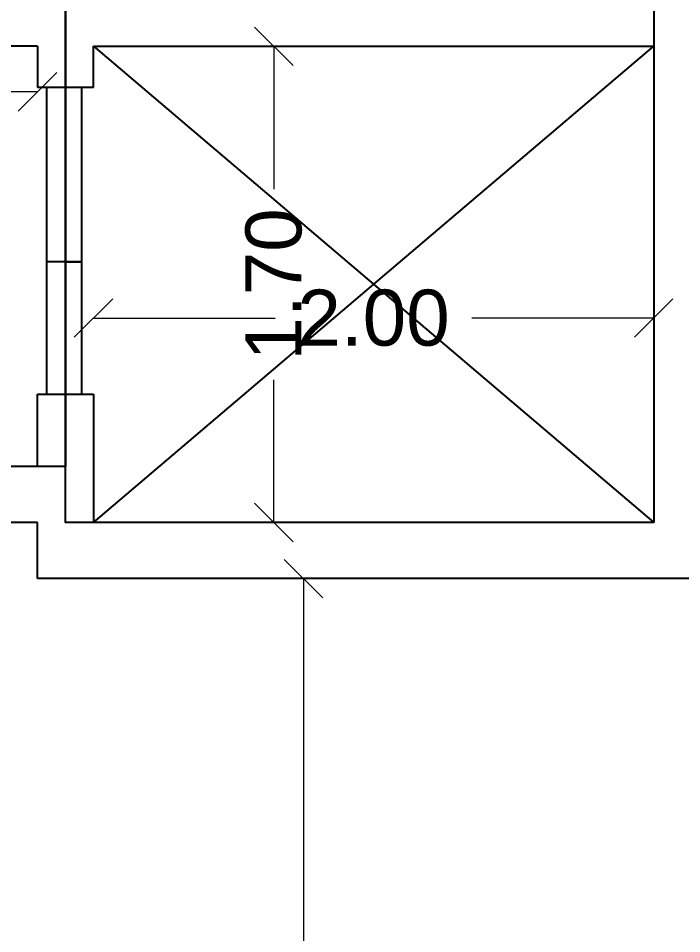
# Model space of a CAD drawing. Header units: metres. Extents: x -355 to 973, y -73 to 238.
# Drawn here: x 519.338 to 521.707, y 218.367 to 221.635 of the extents above; entities that cross this region are included whole.
import ezdxf

# ---------------------------------------------------------------- set-up
doc = ezdxf.new("R2010")
doc.units = ezdxf.units.M
doc.header["$LTSCALE"] = 3
doc.header["$MEASUREMENT"] = 0
for name, color, linetype in [('1', 1, 'Continuous'), ('D-Hatch', 3, 'Continuous'), ('khatchin', 7, 'Continuous')]:
    doc.layers.add(name, color=color, linetype=linetype)
doc.layers.add('alaem', color=230, linetype='Continuous', lineweight=5)
doc.styles.get("Standard").update_dxf_attribs({"font": 'arial.ttf'})
doc.dimstyles.new('ahmad', dxfattribs={"dimtxt": 0.2, "dimasz": 0.1375, "dimexe": 0, "dimexo": 0.0625, "dimgap": 0.09, "dimtad": 0, "dimzin": 0, "dimdsep": 46, "dimtxsty": 'Standard', "dimblk": 'OBLIQUE', "dimcen": 0.09, "dimclrd": 245, "dimclrt": 61, "dimadec": 0, "dimazin": 0, "dimtfac": 1, "dimtofl": 0, "dimtmove": 0, "dimatfit": 3, "dimldrblk": 'OBLIQUE', "dimfxl": 0, "dimfxlon": 1, "dimtolj": 1, "dimtzin": 0, "dimlwd": 13, "dimarcsym": 0})

# ---------------------------------------------------------------- blocks, each defined once
blk = doc.blocks.new('_Oblique')
at = {"color": 0, "linetype": 'ByBlock', "lineweight": -2}
blk.add_line((-0.5, -0.5), (0.5, 0.5), dxfattribs=at)
blk = doc.blocks.new('*D121')
at = {"layer": 'Defpoints', "color": 0, "transparency": 16777216}
for p in [(519.6066, 221.5348), (520.2504, 221.5348), (519.6066, 219.8348)]:
    blk.add_point(p, dxfattribs=at)
at = {"layer": 'khatchin', "color": 245, "lineweight": 13, "transparency": 16777216}
for p, q in [((520.2504, 221.5348), (520.2504, 221.0248)), ((520.2504, 219.8348), (520.2504, 220.3448))]:
    blk.add_line(p, q, dxfattribs=at)
at = {"layer": 'khatchin', "color": 245, "lineweight": 13, "transparency": 16777216, "xscale": 0.1375, "yscale": 0.1375, "zscale": 0.1375}
for p, rotation in [((520.2504, 221.5348), 90), ((520.2504, 219.8348), 270)]:
    blk.add_blockref('_Oblique', p, dxfattribs=dict(at, rotation=rotation))
at = {"layer": 'khatchin', "color": 61, "transparency": 16777216, "insert": (520.2504, 220.6848), "char_height": 0.2, "attachment_point": 5, "rotation": 90}
blk.add_mtext('\\A1;1.70', dxfattribs=at)
blk = doc.blocks.new('*D110')
at = {"layer": 'Defpoints', "color": 0, "transparency": 16777216}
for p in [(519.6066, 220.5735), (521.6066, 220.5735), (521.6066, 220.5649)]:
    blk.add_point(p, dxfattribs=at)
at = {"layer": 'khatchin', "color": 245, "lineweight": 13, "transparency": 16777216}
for p, q in [((519.6066, 220.5649), (520.2555, 220.5649)), ((521.6066, 220.5649), (520.9577, 220.5649))]:
    blk.add_line(p, q, dxfattribs=at)
at = {"layer": 'khatchin', "color": 245, "lineweight": 13, "transparency": 16777216, "xscale": 0.1375, "yscale": 0.1375, "zscale": 0.1375, "rotation": 180}
blk.add_blockref('_Oblique', (519.6066, 220.5649), dxfattribs=at)
at = {"layer": 'khatchin', "color": 245, "lineweight": 13, "transparency": 16777216, "xscale": 0.1375, "yscale": 0.1375, "zscale": 0.1375}
blk.add_blockref('_Oblique', (521.6066, 220.5649), dxfattribs=at)
at = {"layer": 'khatchin', "color": 61, "transparency": 16777216, "insert": (520.6066, 220.5649), "char_height": 0.2, "attachment_point": 5}
blk.add_mtext('\\A1;2.00', dxfattribs=at)
blk = doc.blocks.new('*D122')
at = {"layer": 'Defpoints', "color": 0, "transparency": 16777216}
for p in [(517.9066, 221.4908), (519.4066, 221.4908), (519.4066, 221.3723)]:
    blk.add_point(p, dxfattribs=at)
at = {"layer": 'khatchin', "color": 245, "lineweight": 13, "transparency": 16777216}
for p, q in [((517.9066, 221.3723), (518.3166, 221.3723)), ((519.4066, 221.3723), (518.9966, 221.3723))]:
    blk.add_line(p, q, dxfattribs=at)
at = {"layer": 'khatchin', "color": 245, "lineweight": 13, "transparency": 16777216, "xscale": 0.1375, "yscale": 0.1375, "zscale": 0.1375, "rotation": 180}
blk.add_blockref('_Oblique', (517.9066, 221.3723), dxfattribs=at)
at = {"layer": 'khatchin', "color": 245, "lineweight": 13, "transparency": 16777216, "xscale": 0.1375, "yscale": 0.1375, "zscale": 0.1375}
blk.add_blockref('_Oblique', (519.4066, 221.3723), dxfattribs=at)
at = {"layer": 'khatchin', "color": 61, "transparency": 16777216, "insert": (518.6566, 221.3723), "char_height": 0.2, "attachment_point": 5}
blk.add_mtext('\\A1;1.50', dxfattribs=at)
blk = doc.blocks.new('*D128')
at = {"layer": 'Defpoints', "color": 0, "transparency": 16777216}
for p in [(519.6066, 221.5348), (520.2504, 221.5348), (519.6066, 219.8348)]:
    blk.add_point(p, dxfattribs=at)
at = {"layer": 'khatchin', "color": 245, "lineweight": 13, "transparency": 16777216}
for p, q in [((520.2504, 221.5348), (520.2504, 221.0248)), ((520.2504, 219.8348), (520.2504, 220.3448))]:
    blk.add_line(p, q, dxfattribs=at)
at = {"layer": 'khatchin', "color": 245, "lineweight": 13, "transparency": 16777216, "xscale": 0.1375, "yscale": 0.1375, "zscale": 0.1375}
for p, rotation in [((520.2504, 221.5348), 90), ((520.2504, 219.8348), 270)]:
    blk.add_blockref('_Oblique', p, dxfattribs=dict(at, rotation=rotation))
at = {"layer": 'khatchin', "color": 61, "transparency": 16777216, "insert": (520.2504, 220.6848), "char_height": 0.2, "attachment_point": 5, "rotation": 90}
blk.add_mtext('\\A1;1.70', dxfattribs=at)
blk = doc.blocks.new('*D112')
at = {"layer": 'Defpoints', "color": 0, "transparency": 16777216}
for p in [(519.6066, 220.5735), (521.6066, 220.5735), (521.6066, 220.5649)]:
    blk.add_point(p, dxfattribs=at)
at = {"layer": 'khatchin', "color": 245, "lineweight": 13, "transparency": 16777216}
for p, q in [((519.6066, 220.5649), (520.2555, 220.5649)), ((521.6066, 220.5649), (520.9577, 220.5649))]:
    blk.add_line(p, q, dxfattribs=at)
at = {"layer": 'khatchin', "color": 245, "lineweight": 13, "transparency": 16777216, "xscale": 0.1375, "yscale": 0.1375, "zscale": 0.1375, "rotation": 180}
blk.add_blockref('_Oblique', (519.6066, 220.5649), dxfattribs=at)
at = {"layer": 'khatchin', "color": 245, "lineweight": 13, "transparency": 16777216, "xscale": 0.1375, "yscale": 0.1375, "zscale": 0.1375}
blk.add_blockref('_Oblique', (521.6066, 220.5649), dxfattribs=at)
at = {"layer": 'khatchin', "color": 61, "transparency": 16777216, "insert": (520.6066, 220.5649), "char_height": 0.2, "attachment_point": 5}
blk.add_mtext('\\A1;2.00', dxfattribs=at)
blk = doc.blocks.new('*D129')
at = {"layer": 'Defpoints', "color": 0, "transparency": 16777216}
for p in [(517.9066, 221.4908), (519.4066, 221.4908), (519.4066, 221.3723)]:
    blk.add_point(p, dxfattribs=at)
at = {"layer": 'khatchin', "color": 245, "lineweight": 13, "transparency": 16777216}
for p, q in [((517.9066, 221.3723), (518.3166, 221.3723)), ((519.4066, 221.3723), (518.9966, 221.3723))]:
    blk.add_line(p, q, dxfattribs=at)
at = {"layer": 'khatchin', "color": 245, "lineweight": 13, "transparency": 16777216, "xscale": 0.1375, "yscale": 0.1375, "zscale": 0.1375, "rotation": 180}
blk.add_blockref('_Oblique', (517.9066, 221.3723), dxfattribs=at)
at = {"layer": 'khatchin', "color": 245, "lineweight": 13, "transparency": 16777216, "xscale": 0.1375, "yscale": 0.1375, "zscale": 0.1375}
blk.add_blockref('_Oblique', (519.4066, 221.3723), dxfattribs=at)
at = {"layer": 'khatchin', "color": 61, "transparency": 16777216, "insert": (518.6566, 221.3723), "char_height": 0.2, "attachment_point": 5}
blk.add_mtext('\\A1;1.50', dxfattribs=at)
blk = doc.blocks.new('*D175')
at = {"color": 245, "lineweight": 13, "transparency": 16777216}
for p, q in [((520.3566, 219.6348), (520.3566, 217.6848)), ((520.3566, 213.6348), (520.3566, 216.9849))]:
    blk.add_line(p, q, dxfattribs=at)
at = {"layer": 'Defpoints', "color": 0, "transparency": 16777216}
for p in [(520.3566, 219.6348), (520.3566, 219.6348), (520.3566, 213.6348)]:
    blk.add_point(p, dxfattribs=at)
at = {"color": 245, "lineweight": 13, "transparency": 16777216, "xscale": 0.1375, "yscale": 0.1375, "zscale": 0.1375}
for p, rotation in [((520.3566, 219.6348), 90), ((520.3566, 213.6348), 270)]:
    blk.add_blockref('_Oblique', p, dxfattribs=dict(at, rotation=rotation))
at = {"color": 61, "transparency": 16777216, "insert": (520.3566, 217.3348), "char_height": 0.2, "attachment_point": 5, "rotation": 90}
blk.add_mtext('\\A1;6.00', dxfattribs=at)

msp = doc.modelspace()

# ---------------------------------------------------------------- linework, layer by layer
for p, q in [((519.4066, 220.0348), (517.9066, 220.0348)), ((519.4066, 219.8348), (517.7066, 219.8348))]:
    msp.add_line(p, q)
at = {"layer": '1'}
msp.add_lwpolyline([(517.9081, 221.7348), (519.5066, 221.7348), (519.5066, 220.0348), (517.9074, 220.0348), (517.9081, 221.7348)], dxfattribs=at)
at = {"layer": 'alaem'}
msp.add_lwpolyline([(511.2966, 210.3348), (523.1066, 210.3348), (523.1066, 221.7348), (521.6066, 221.7348), (521.6066, 219.8348), (519.5066, 219.8348), (519.5066, 220.0348), (517.9066, 220.0348), (517.9066, 224.3348), (515.8915, 224.3348), (515.8915, 222.3348), (512.8915, 222.3348), (512.8915, 224.3348), (511.2966, 224.3348), (511.2966, 210.3348)], dxfattribs=at)
at = {"layer": 'D-Hatch'}
msp.add_lwpolyline([(521.6066, 219.8348), (519.5066, 219.8348), (519.5066, 221.7348), (521.6066, 221.7348)], close=True, dxfattribs=at)
at = {"layer": 'khatchin'}
for p, q in [((519.4066, 221.5348), (519.2061, 221.5348)), ((519.4066, 221.5348), (519.2061, 221.5348)), ((519.4066, 221.5348), (519.4066, 221.3875)), ((519.4066, 221.5348), (519.4066, 221.3875)), ((519.4066, 221.5348), (519.4066, 221.3875)), ((519.4066, 221.5348), (519.4066, 221.3875)), ((519.6066, 221.3875), (519.6066, 221.5348)), ((519.6066, 221.5348), (521.6066, 221.5348)), ((519.6066, 221.5348), (521.6066, 221.5348)), ((519.6066, 221.5348), (521.3066, 221.5348)), ((519.6066, 221.3875), (519.6066, 221.5348)), ((519.6066, 221.5348), (521.6066, 221.5348)), ((519.6066, 221.5348), (521.6066, 221.5348)), ((519.6066, 221.5348), (521.3066, 221.5348)), ((519.6066, 221.5348), (521.6066, 219.8348)), ((519.6066, 219.8348), (521.6066, 221.5348)), ((519.6066, 221.3875), (519.6066, 221.5348)), ((519.6066, 221.5348), (521.6066, 221.5348)), ((519.6066, 221.5348), (521.6066, 221.5348)), ((519.6066, 221.5348), (521.3066, 221.5348)), ((519.6066, 221.3875), (519.6066, 221.5348)), ((519.6066, 221.5348), (521.6066, 221.5348)), ((519.6066, 221.5348), (521.6066, 221.5348)), ((519.6066, 221.5348), (521.3066, 221.5348)), ((519.6066, 221.5348), (521.6066, 219.8348)), ((519.6066, 219.8348), (521.6066, 221.5348)), ((521.6066, 221.5348), (521.6066, 219.8348)), ((521.6066, 221.5348), (521.6066, 219.8348)), ((521.6066, 221.5348), (521.6066, 219.8348)), ((521.6066, 221.5348), (521.6066, 219.8348)), ((519.6066, 221.3875), (519.4066, 221.3875)), ((519.6066, 221.3875), (519.4066, 221.3875)), ((519.4383, 221.3875), (519.4383, 220.2927)), ((519.4383, 221.3875), (519.4383, 220.2927)), ((519.5066, 221.3875), (519.5066, 220.2927)), ((519.5066, 221.3875), (519.5066, 220.2927)), ((519.5644, 221.3875), (519.5644, 220.2927)), ((519.5644, 221.3875), (519.5644, 220.2927)), ((519.5644, 220.7651), (519.4383, 220.7651)), ((519.5644, 220.7651), (519.4383, 220.7651)), ((519.5066, 220.7651), (519.5644, 220.7651)), ((519.5066, 220.7651), (519.5644, 220.7651)), ((519.4066, 220.0348), (519.4066, 220.2927)), ((519.4066, 220.2927), (519.6066, 220.2927)), ((519.4066, 220.0348), (519.4066, 220.2927)), ((519.4066, 220.2927), (519.6066, 220.2927)), ((519.6066, 220.2927), (519.6066, 219.8348)), ((519.6066, 220.2927), (519.6066, 219.8348)), ((519.4066, 219.6348), (519.4066, 219.8348)), ((519.4066, 219.6348), (519.4066, 219.8348)), ((521.6066, 219.8348), (519.6066, 219.8348)), ((521.6066, 219.8348), (519.6066, 219.8348)), ((521.6066, 219.8348), (519.6066, 219.8348)), ((521.6066, 219.8348), (519.6066, 219.8348)), ((521.6066, 219.6348), (519.4066, 219.6348)), ((521.6066, 219.6348), (519.6066, 219.6348)), ((521.8066, 219.6348), (520.4159, 219.6348)), ((521.8066, 219.6348), (520.4159, 219.6348))]:
    msp.add_line(p, q, dxfattribs=at)

# ---------------------------------------------------------------- dimensions: what is measured, and where the dimension line sits
dim = msp.add_linear_dim(base=(520.3566, 219.6348), p1=(520.3566, 213.6348), p2=(520.3566, 219.6348), angle=90, dimstyle='ahmad')
dim.commit()
dim.dimension.update_dxf_attribs({"geometry": '*D175', "text_midpoint": (520.3566, 217.3348), "dimtype": 160})
for picture in ['*D121', '*D128']:
    dim = msp.add_linear_dim(base=(520.2504, 221.5348), p1=(519.6066, 219.8348), p2=(519.6066, 221.5348), angle=90, dimstyle='ahmad', dxfattribs=at)
    dim.commit()
    dim.dimension.update_dxf_attribs({"geometry": picture, "text_midpoint": (520.2504, 220.6848)})
for base, p1, p2, picture, middle in [((519.4066, 221.3723), (517.9066, 221.4908), (519.4066, 221.4908), '*D122', (518.6566, 221.3723)), ((519.4066, 221.3723), (517.9066, 221.4908), (519.4066, 221.4908), '*D129', (518.6566, 221.3723)), ((521.6066, 220.5649), (519.6066, 220.5735), (521.6066, 220.5735), '*D110', (520.6066, 220.5649)), ((521.6066, 220.5649), (519.6066, 220.5735), (521.6066, 220.5735), '*D112', (520.6066, 220.5649))]:
    dim = msp.add_linear_dim(base=base, p1=p1, p2=p2, dimstyle='ahmad', dxfattribs=at)
    dim.commit()
    dim.dimension.update_dxf_attribs({"geometry": picture, "text_midpoint": middle})

doc.saveas('drawing.dxf')
